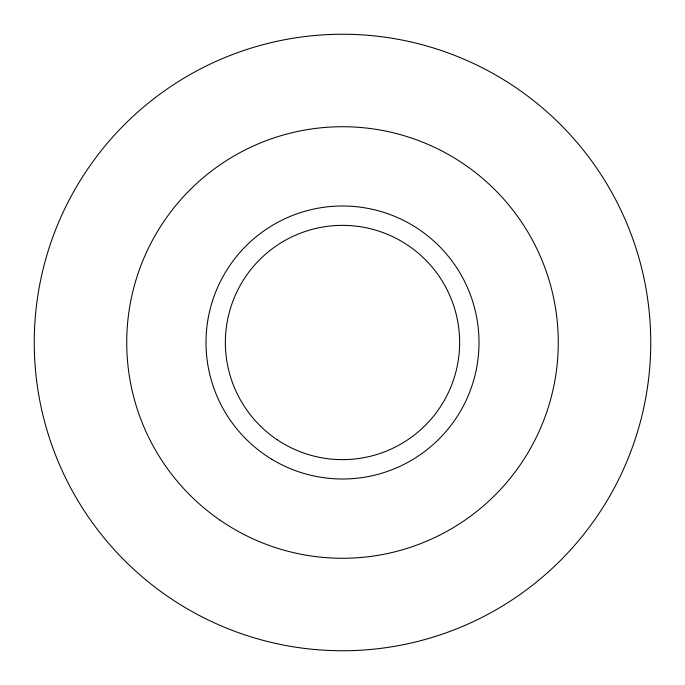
<?xml version="1.0" encoding="UTF-8"?>
<svg xmlns="http://www.w3.org/2000/svg" width="685" height="685" viewBox="0 0 685 685"><rect width="100%" height="100%" fill="white"/><g stroke="black" fill="none" stroke-linecap="round" stroke-linejoin="round"><path stroke-width="1.03" d="M188.375 609.453A308.25 308.25 0 0 0 650.75 342.5A308.25 308.25 0 0 0 188.375 75.547A308.25 308.25 0 0 0 188.375 609.453M276.945 439.573A117.135 117.135 0 0 0 459.344 350.737A117.135 117.135 0 0 0 291.211 237.19A117.135 117.135 0 0 0 276.945 439.573M220.21 520.275A215.775 215.775 0 0 0 557.599 359.522A215.775 215.775 0 0 0 249.691 147.703A215.775 215.775 0 0 0 220.21 520.275M271.808 459.275A136.512 136.512 0 0 0 478.978 345.334A136.512 136.512 0 0 0 276.714 222.89A136.512 136.512 0 0 0 271.808 459.275"/></g></svg>
